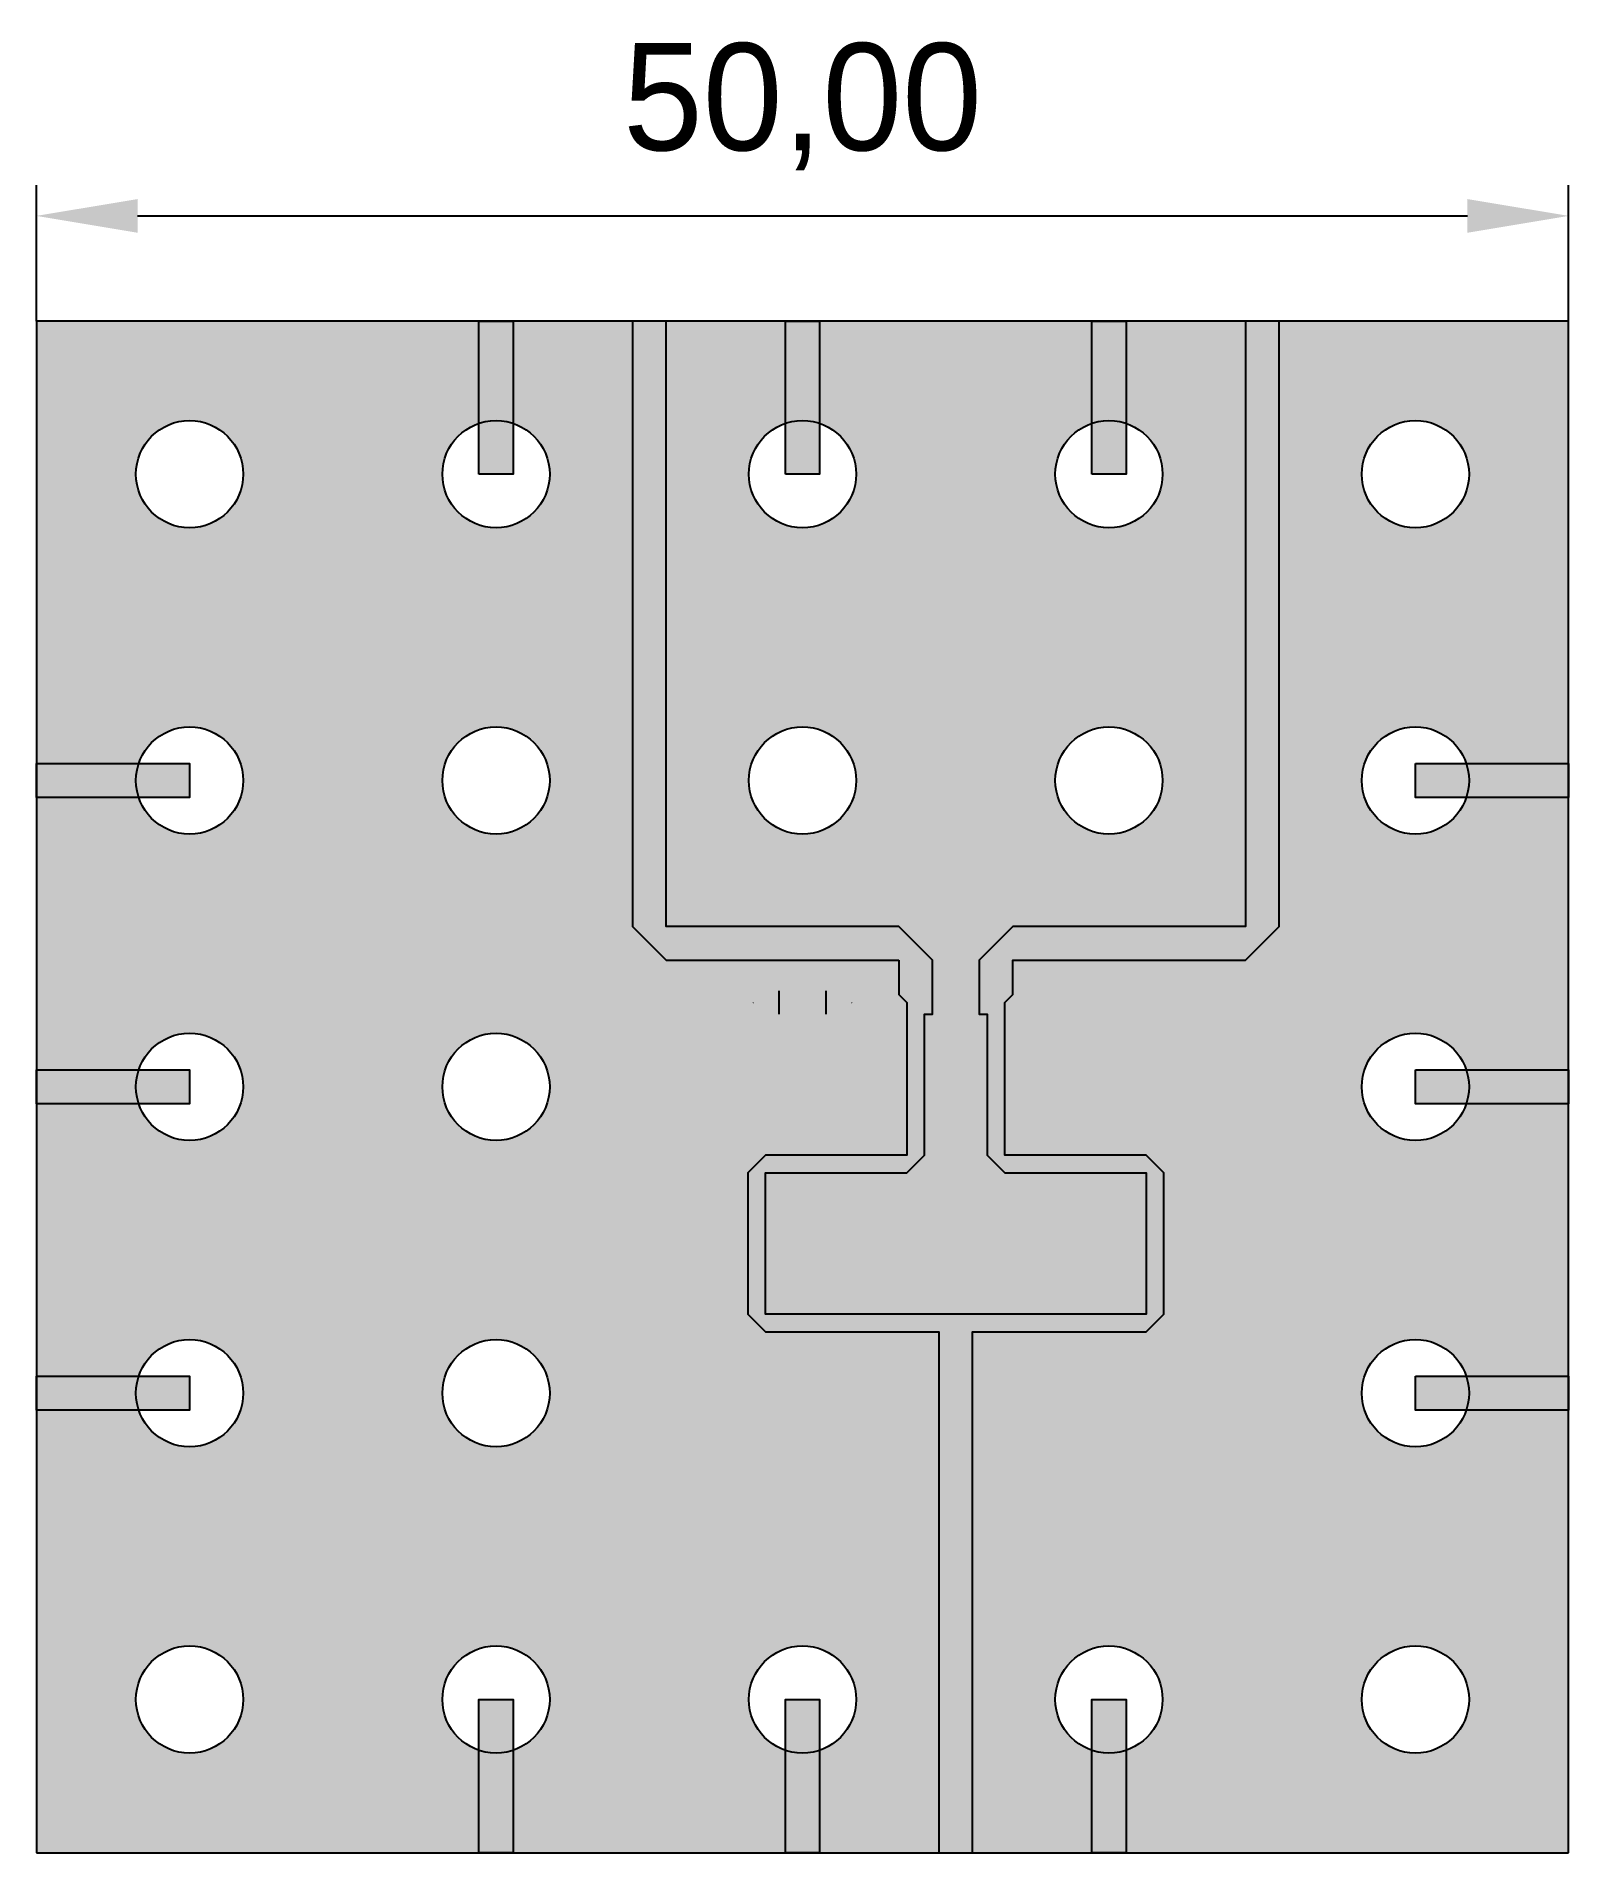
# Model space of a CAD drawing. Header units: millimetres. Extents: x -25 to 25, y -25 to 34.3.
import ezdxf

# ---------------------------------------------------------------- set-up
doc = ezdxf.new("R2010")
doc.units = ezdxf.units.MM
doc.header["$PDSIZE"] = -1
doc.layers.get('0').update_dxf_attribs({"color": 3})
doc.layers.add('cond', color=1, linetype='Continuous')
doc.dimstyles.new('ISO-25', dxfattribs={"dimtxt": 2.5, "dimasz": 2.5, "dimexe": 1.25, "dimexo": 0.625, "dimtad": 1, "dimtxsty": 'Standard', "dimcen": 2.5, "dimadec": 0, "dimazin": 0, "dimtfac": 1, "dimtmove": 0, "dimatfit": 3, "dimfxl": 1, "dimarcsym": 0})

# ---------------------------------------------------------------- blocks, each defined once
blk = doc.blocks.new('*D1')
at = {"color": 0, "lineweight": -2, "transparency": 16777216}
for p, q in [((-25, 25), (-25, 29.431)), ((25, 25), (25, 29.431)), ((-21.698, 28.431), (21.698, 28.431))]:
    blk.add_line(p, q, dxfattribs=at)
at = {"color": 0, "transparency": 16777216}
for points in [[(-21.698, 28.981), (-21.698, 27.881), (-25, 28.431)], [(21.698, 28.981), (21.698, 27.881), (25, 28.431)]]:
    blk.add_solid(points, dxfattribs=at)
at = {"layer": 'Defpoints', "color": 0, "transparency": 16777216}
for p in [(25, 28.431), (-25, 25), (25, 25)]:
    blk.add_point(p, dxfattribs=at)
at = {"color": 0, "transparency": 16777216, "insert": (0, 31.997), "char_height": 3.5, "attachment_point": 5}
blk.add_mtext('50,00', dxfattribs=at)

msp = doc.modelspace()

# ---------------------------------------------------------------- hatches: boundary and pattern name
at = {"true_color": 0x105689}
h = msp.add_hatch(color=146, dxfattribs=at)
h.dxf.hatch_style = 1
h.paths.add_polyline_path([(-25, 25), (-25, -25), (25, -25), (25, 25)])
h.paths.add_polyline_path([(-11.75, 20, -1), (-8.25, 20, -1)], flags=16)
h.paths.add_polyline_path([(-21.75, 20, -1), (-18.25, 20, -1)], flags=16)
h.paths.add_polyline_path([(-8.25, 10, -1), (-11.75, 10, -1)], flags=16)
h.paths.add_polyline_path([(-18.25, 10, -1), (-21.75, 10, -1)], flags=16)
h.paths.add_polyline_path([(-1.75, 20, -1), (1.75, 20, -1)], flags=16)
h.paths.add_polyline_path([(1.75, 10, -1), (-1.75, 10, -1)], flags=16)
h.paths.add_polyline_path([(-8.25, 0, -1), (-11.75, 0, -1)], flags=16)
h.paths.add_polyline_path([(-18.25, 0, -1), (-21.75, 0, -1)], flags=16)
h.paths.add_polyline_path([(8.25, 20, -1), (11.75, 20, -1)], flags=16)
h.paths.add_polyline_path([(11.75, 10, -1), (8.25, 10, -1)], flags=16)
h.paths.add_polyline_path([(-8.25, -10, -1), (-11.75, -10, -1)], flags=16)
h.paths.add_polyline_path([(-18.25, -10, -1), (-21.75, -10, -1)], flags=16)
h.paths.add_polyline_path([(18.25, 20, -1), (21.75, 20, -1)], flags=16)
h.paths.add_polyline_path([(21.75, 10, -1), (18.25, 10, -1)], flags=16)
h.paths.add_polyline_path([(-8.25, -20, -1), (-11.75, -20, -1)], flags=16)
h.paths.add_polyline_path([(-18.25, -20, -1), (-21.75, -20, -1)], flags=16)
h.paths.add_polyline_path([(21.75, 0, -1), (18.25, 0, -1)], flags=16)
h.paths.add_polyline_path([(1.75, -20, -1), (-1.75, -20, -1)], flags=16)
h.paths.add_polyline_path([(21.75, -10, -1), (18.25, -10, -1)], flags=16)
h.paths.add_polyline_path([(11.75, -20, -1), (8.25, -20, -1)], flags=16)
h.paths.add_polyline_path([(21.75, -20, -1), (18.25, -20, -1)], flags=16)
h = msp.add_hatch(color=1)
h.dxf.hatch_style = 1
h.paths.add_polyline_path([(-9.443315, 20), (-9.443315, 25), (-10.556685, 25), (-10.556685, 20)])
h = msp.add_hatch(color=1)
h.dxf.hatch_style = 1
h.paths.add_polyline_path([(0.556685, 20), (0.556685, 25), (-0.556685, 25), (-0.556685, 20)])
h = msp.add_hatch(color=1)
h.dxf.hatch_style = 1
h.paths.add_polyline_path([(0.556685, 20), (0.556685, 25), (-0.556685, 25), (-0.556685, 20)])
h = msp.add_hatch(color=1)
h.dxf.hatch_style = 1
h.paths.add_polyline_path([(0.556685, 20), (0.556685, 25), (-0.556685, 25), (-0.556685, 20)])
h = msp.add_hatch(color=1)
h.dxf.hatch_style = 1
h.paths.add_polyline_path([(0.556685, 20), (0.556685, 25), (-0.556685, 25), (-0.556685, 20)])
h = msp.add_hatch(color=1)
h.dxf.hatch_style = 1
h.paths.add_polyline_path([(10.556685, 20), (10.556685, 25), (9.443315, 25), (9.443315, 20)])
h = msp.add_hatch(color=1)
h.dxf.hatch_style = 1
h.paths.add_polyline_path([(-25, 9.443315), (-20, 9.443315), (-20, 10.556685), (-25, 10.556685)])
h = msp.add_hatch(color=1)
h.dxf.hatch_style = 1
h.paths.add_polyline_path([(20, 9.443315), (25, 9.443315), (25, 10.556685), (20, 10.556685)])
h = msp.add_hatch(color=1)
h.dxf.hatch_style = 1
h.paths.add_polyline_path([(-25, -0.556685), (-20, -0.556685), (-20, 0.556685), (-25, 0.556685)])
h = msp.add_hatch(color=1)
h.dxf.hatch_style = 1
h.paths.add_polyline_path([(-25, -0.556685), (-20, -0.556685), (-20, 0.556685), (-25, 0.556685)])
h = msp.add_hatch(color=1)
h.dxf.hatch_style = 1
h.paths.add_polyline_path([(-25, -0.556685), (-20, -0.556685), (-20, 0.556685), (-25, 0.556685)])
h = msp.add_hatch(color=1)
h.dxf.hatch_style = 1
h.paths.add_polyline_path([(-25, -0.556685), (-20, -0.556685), (-20, 0.556685), (-25, 0.556685)])
h = msp.add_hatch(color=1)
h.dxf.hatch_style = 1
h.paths.add_polyline_path([(20, -0.556685), (25, -0.556685), (25, 0.556685), (20, 0.556685)])
h = msp.add_hatch(color=1)
h.dxf.hatch_style = 1
h.paths.add_polyline_path([(20, -0.556685), (25, -0.556685), (25, 0.556685), (20, 0.556685)])
h = msp.add_hatch(color=1)
h.dxf.hatch_style = 1
h.paths.add_polyline_path([(20, -0.556685), (25, -0.556685), (25, 0.556685), (20, 0.556685)])
h = msp.add_hatch(color=1)
h.dxf.hatch_style = 1
h.paths.add_polyline_path([(20, -0.556685), (25, -0.556685), (25, 0.556685), (20, 0.556685)])
h = msp.add_hatch(color=1)
h.dxf.hatch_style = 1
h.paths.add_polyline_path([(-25, -10.556685), (-20, -10.556685), (-20, -9.443315), (-25, -9.443315)])
h = msp.add_hatch(color=1)
h.dxf.hatch_style = 1
h.paths.add_polyline_path([(20, -10.556685), (25, -10.556685), (25, -9.443315), (20, -9.443315)])
h = msp.add_hatch(color=1)
h.dxf.hatch_style = 1
h.paths.add_polyline_path([(-9.443315, -25), (-9.443315, -20), (-10.556685, -20), (-10.556685, -25)])
h = msp.add_hatch(color=1)
h.dxf.hatch_style = 1
h.paths.add_polyline_path([(0.556685, -25), (0.556685, -20), (-0.556685, -20), (-0.556685, -25)])
h = msp.add_hatch(color=1)
h.dxf.hatch_style = 1
h.paths.add_polyline_path([(0.556685, -25), (0.556685, -20), (-0.556685, -20), (-0.556685, -25)])
h = msp.add_hatch(color=1)
h.dxf.hatch_style = 1
h.paths.add_polyline_path([(0.556685, -25), (0.556685, -20), (-0.556685, -20), (-0.556685, -25)])
h = msp.add_hatch(color=1)
h.dxf.hatch_style = 1
h.paths.add_polyline_path([(0.556685, -25), (0.556685, -20), (-0.556685, -20), (-0.556685, -25)])
h = msp.add_hatch(color=1)
h.dxf.hatch_style = 1
h.paths.add_polyline_path([(10.556685, -25), (10.556685, -20), (9.443315, -20), (9.443315, -25)])

# ---------------------------------------------------------------- linework, layer by layer
at = {"color": 3, "linetype": 'Continuous', "lineweight": 25}
for p, q in [((25, 25), (-25, 25)), ((-25, 25), (-25, -25)), ((25, -25), (25, 25)), ((-25, -25), (25, -25))]:
    msp.add_line(p, q, dxfattribs=at)
for centre in [(-20, 20), (-10, 20), (0, 20), (10, 20), (20, 20), (-20, 10), (-10, 10), (0, 10), (10, 10), (20, 10), (-20, 0), (-10, 0), (20, 0), (-20, -10), (-10, -10), (20, -10), (-20, -20), (-10, -20), (0, -20), (10, -20), (20, -20)]:
    msp.add_circle(centre, 1.75, dxfattribs=at)
at = {"layer": 'cond'}
for points in [[(-10.556685, 20), (-10.556685, 25), (-9.443315, 25), (-9.443315, 20)], [(3.140013, 4.1386), (3.140013, 3.1386), (3.140013, 3.0167), (3.399153, 2.7576), (3.399153, 2.3766), (3.399153, -2.231993), (-1.20944, -2.231993), (-1.789147, -2.8117), (-1.789147, -7.420293), (-1.20944, -8), (4.45103, -8), (4.45103, -25), (5, -25), (5.54897, -25), (5.54897, -8), (11.20944, -8), (11.789147, -7.420293), (11.789147, -2.8117), (11.20944, -2.231993), (6.600847, -2.231993), (6.600847, 2.3766), (6.600847, 2.7576), (6.859987, 3.0167), (6.859987, 3.1386), (6.859987, 4.1386), (14.451077, 4.1386), (15.549017, 5.23654), (15.549017, 25), (14.451077, 25), (14.451077, 5.23654), (6.859987, 5.23654), (5.762047, 4.1386), (5.762047, 3.1386), (5.762047, 2.7576), (5.762047, 2.3766), (6.02114, 2.3766), (6.02114, -2.231993), (6.600847, -2.8117), (11.20944, -2.8117), (11.20944, -7.420293), (5, -7.420293), (-1.20944, -7.420293), (-1.20944, -2.8117), (3.399153, -2.8117), (3.97886, -2.231993), (3.97886, 2.3766), (4.237953, 2.3766), (4.237953, 2.7576), (4.237953, 3.1386), (4.237953, 4.1386), (3.140013, 5.23654), (-4.451077, 5.23654), (-4.451077, 25), (-5.549017, 25), (-5.549017, 5.23654), (-4.451077, 4.1386)], [(-0.556685, 20), (-0.556685, 25), (0.556685, 25), (0.556685, 20)], [(-0.556685, 20), (-0.556685, 25), (0.556685, 25), (0.556685, 20)], [(-0.556685, 20), (-0.556685, 25), (0.556685, 25), (0.556685, 20)], [(-0.556685, 20), (-0.556685, 25), (0.556685, 25), (0.556685, 20)], [(9.443315, 20), (9.443315, 25), (10.556685, 25), (10.556685, 20)], [(-25, 10.556685), (-20, 10.556685), (-20, 9.443315), (-25, 9.443315)], [(20, 10.556685), (25, 10.556685), (25, 9.443315), (20, 9.443315)], [(-25, 0.556685), (-20, 0.556685), (-20, -0.556685), (-25, -0.556685)], [(-25, 0.556685), (-20, 0.556685), (-20, -0.556685), (-25, -0.556685)], [(-25, 0.556685), (-20, 0.556685), (-20, -0.556685), (-25, -0.556685)], [(-25, 0.556685), (-20, 0.556685), (-20, -0.556685), (-25, -0.556685)], [(20, 0.556685), (25, 0.556685), (25, -0.556685), (20, -0.556685)], [(20, 0.556685), (25, 0.556685), (25, -0.556685), (20, -0.556685)], [(20, 0.556685), (25, 0.556685), (25, -0.556685), (20, -0.556685)], [(20, 0.556685), (25, 0.556685), (25, -0.556685), (20, -0.556685)], [(-25, -9.443315), (-20, -9.443315), (-20, -10.556685), (-25, -10.556685)], [(20, -9.443315), (25, -9.443315), (25, -10.556685), (20, -10.556685)], [(-10.556685, -25), (-10.556685, -20), (-9.443315, -20), (-9.443315, -25)], [(-0.556685, -25), (-0.556685, -20), (0.556685, -20), (0.556685, -25)], [(-0.556685, -25), (-0.556685, -20), (0.556685, -20), (0.556685, -25)], [(-0.556685, -25), (-0.556685, -20), (0.556685, -20), (0.556685, -25)], [(-0.556685, -25), (-0.556685, -20), (0.556685, -20), (0.556685, -25)], [(9.443315, -25), (9.443315, -20), (10.556685, -20), (10.556685, -25)]]:
    msp.add_lwpolyline(points, close=True, dxfattribs=at)
for points in [[(-0.762047, 2.3766), (-0.762047, 3.1386)], [(0.762047, 3.1386), (0.762047, 2.3766)], [(-1.600847, 2.7576), (-1.600887, 2.7576), (-1.600887, 2.75764)], [(1.600847, 2.7576), (1.600887, 2.7576), (1.600887, 2.75764)]]:
    msp.add_lwpolyline(points, dxfattribs=at)

# ---------------------------------------------------------------- dimensions: what is measured, and where the dimension line sits
at = {"color": 3}
dim = msp.add_linear_dim(base=(25, 28.430907), p1=(-25, 25), p2=(25, 25), dimstyle='ISO-25', override={"dimtxt": 3.5, "dimasz": 3.302, "dimexe": 1, "dimexo": 0, "dimgap": 1.524, "dimtih": 1, "dimtoh": 1, "dimzin": 1, "dimadec": 2, "dimtzin": 1}, dxfattribs=at)
dim.commit()
dim.dimension.update_dxf_attribs({"geometry": '*D1', "text_midpoint": (0, 31.996574)})

doc.saveas('drawing.dxf')
